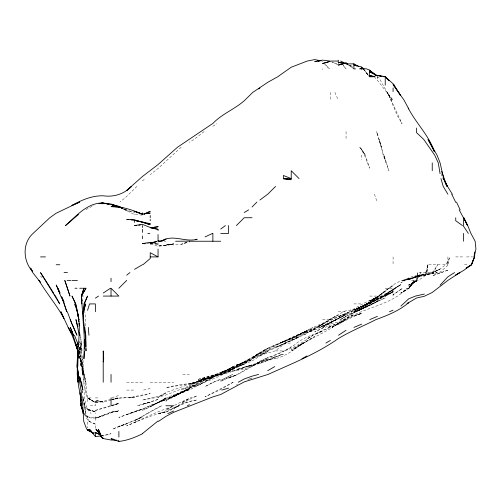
<?xml version="1.0" encoding="UTF-8"?>
<svg xmlns="http://www.w3.org/2000/svg" width="501" height="501" viewBox="0 0 501 501"><rect width="100%" height="100%" fill="white"/><g stroke="black" fill="none" stroke-linecap="round" stroke-linejoin="round"><path stroke-width="0.38" stroke-dasharray="2.5 1.88" d="M80.392 335.244L81.306 343.079L81.124 350.913L80.329 343.079L81.225 350.913L80.529 366.582L80.955 358.747L79.96 351.627M82.22 392.934L82.283 390.799M81.306 343.079L80.736 350.205L81.319 343.079L80.461 335.958M440.078 264.741L427.672 264.741L426.996 272.575L424.41 275.694M394.744 288.244L400.9 284.9L394.719 288.244L385.231 294.563L400.9 284.386L385.231 295.12L369.563 303.719L353.9 309.493L346.066 310.726L343.373 311.747L330.397 319.143L322.563 324.197L306.894 331.437L314.728 328.681C302.241 331.499 291.269 338.075 279.733 343.079L291.225 338.375C277.842 344.293 263.25 348.352 252.059 358.24L259.887 352.779L252.059 357.908L263.889 350.913L251.521 358.747L228.55 370.959L220.722 374.416L228.55 370.715C219.977 376.62 209.111 376.977 200.243 382.25L205.053 379.714C198.34 385.288 189.359 386.421 181.544 389.816L197.212 383.841L189.384 387.455L205.053 379.501L212.881 376.94L205.053 380.178L218.53 374.416L212.881 376.796L205.053 378.756L189.384 385.851L165.887 395.038L158.047 397.187L142.378 400.099L158.047 396.435L165.887 393.31L158.047 397.437L165.887 392.552L205.053 378.631L228.55 372.694L252.059 364.935L246.742 366.582L259.887 363.488L283.391 354.088L268.461 358.747L259.887 362.023L267.728 359.117C254.815 363.795 242.127 368.911 228.55 371.429C218.392 375.262 207.52 376.314 197.212 379.595L228.55 372.068L244.219 368.993L259.887 362.511L275.556 358.553L274.548 358.747C285.633 356.762 294.281 349.197 303.312 343.079L291.663 350.913C306.199 340.179 323.352 333.873 338.231 323.677L332.057 327.41L338.231 323.752L331.318 327.41L346.066 319.262C365.505 307.025 390.58 305.253 407.3 288.244L400.9 293.06L408.741 288.244L415.623 280.41L408.741 287.436L416.569 280.41L408.741 286.585L416.569 280.729L417.821 272.575L427.791 272.575L432.238 271.73L432.238 272.575M82.872 385.814C83.598 376.802 83.348 367.408 80.492 358.747L82.734 366.582L83.717 374.416L82.627 366.582L85.633 382.25L84.055 374.416C87.205 381.956 85.464 390.229 87.869 397.919L95.372 402.528L87.543 397.919L87.543 403.061M417.821 272.575L416.769 280.41L408.741 285.889M427.672 264.741L426.62 272.575L428.029 264.741L425.762 272.575L424.41 273.696L416.569 277.078L424.41 274.379L416.569 276.157L424.41 274.761C415.886 275.13 407.47 277.091 400.9 282.764L408.741 278.681L403.837 280.41L432.238 273.515L433.49 272.575L437.567 264.741L432.758 272.575L424.41 275.368L432.238 272.92L424.41 275.174L437.079 272.575L432.238 273.665L440.078 272.381L447.907 265.223L447.907 259.956M447.907 264.19L449.604 256.907C447.819 265.161 439.74 270.039 432.238 272.431L440.078 269.275C430.077 274.36 418.235 273.696 408.741 279.783L416.569 276.214L408.741 279.602L416.569 276.608L424.41 275.024L416.569 276.483L408.741 279.026L416.569 276.859L400.9 280.692L393.072 284.869L385.231 291.206L367.621 303.913L353.9 312.198C347.287 318.204 339.246 322.412 330.397 323.871C322.293 326.145 314.979 330.435 306.894 332.77L314.728 329.52L306.894 332.908C319.838 326.677 333.102 321.222 346.066 314.966C356.768 311.015 367.728 307.457 377.403 301.245L339.928 319.582L346.066 316.219L385.231 297.888L372.137 303.913M416.569 280.648L420.859 272.575L416.738 280.41L408.741 285.175L416.569 281.286L408.741 284.768L418.229 280.41L424.41 276.333L426.476 272.575L424.41 275.506M136.886 186.403L126.709 196.411L119.989 202.066M181.149 147.231L158.047 168.461L150.219 174.655M142.378 180.949L145.096 178.569M204.12 131.563L194.137 139.397L189.384 142.303M170.14 397.919L165.887 401.144C172.883 395.684 180.617 390.843 189.384 388.958L173.715 395.59L170.14 397.919C183.798 390.085 198.653 384.58 212.881 377.842L205.053 381.43L220.722 373.32L237.806 366.582L228.55 370.884L236.391 366.582L228.55 371.535L236.002 366.582L244.219 363.501L252.059 359.511L244.219 363.501L252.322 358.747C266.726 348.934 284.155 345.502 299.059 336.616L291.225 340.492L275.556 347.137L283.391 344.381L268.323 350.913L252.059 360.983L238.113 366.582L244.219 363.976C231.218 370.139 218.668 377.247 205.053 382.125L197.212 385.57L204.233 382.25L189.384 390.003L173.715 395.884L189.384 389.365L173.715 396.379L189.384 388.475L181.544 392.784M165.887 397.882L158.047 402.86L142.378 410.269C155.855 405.278 166.977 395.201 181.544 392.953L173.715 396.498L150.219 405.566L142.378 409.248L118.881 417.439L134.55 411.515L142.378 409.185L134.55 411.665L142.378 409.06L150.219 405.516L165.887 399.679L158.047 402.366L150.219 406.937L165.887 397.919L158.047 402.86M85.959 209.562L94.069 205.341M181.544 392.684L189.384 388.156L197.212 385.338L189.384 387.818L173.715 396.88L185.552 390.085M361.735 308.572L395.577 288.244C382.971 298.12 367.628 302.51 353.9 310.426C340.755 314.966 328.6 321.705 316.031 327.41C324.015 324.36 330.197 318.16 338.231 315.185L330.397 319.143L316.995 327.41L322.563 324.197C304.113 336.096 282.076 340.317 262.962 350.913L267.728 348.621C251.984 356.618 237.512 366.882 220.722 372.938L233.616 366.582L228.55 369.256L236.391 364.841L252.059 359.624L236.391 365.104L244.219 362.536L236.391 365.348L244.219 362.185L236.391 365.755M299.059 345.953L306.894 341.269M340.83 319.582L346.066 316.306M382.269 296.078L368.316 303.913L353.9 309.706L361.735 306.612L369.563 302.159L377.403 298.464L353.9 310.426L377.403 298.289L393.072 289.359M212.881 126.258L216.958 123.728M330.397 327.034C319.582 333.278 306.863 335.301 296.805 343.079C287.624 350.731 275.932 354.47 264.935 358.747C274.185 355.935 283.153 352.134 291.225 346.767M369.563 303.913L385.231 295.12L393.072 292.052L385.231 296.078L369.563 296.078M377.403 301.245L369.563 305.685M385.231 296.078L393.072 291.695L385.231 295.033L377.403 300.882L384.073 296.078L393.072 291.651L385.231 296.329L377.403 299.435M377.403 299.748L369.563 303.33L353.9 311.747L377.403 297.425L369.563 302.303L377.403 296.83L369.563 301.953L377.403 296.899L369.563 300.988L377.403 297.118L385.231 291.444L377.403 296.717L369.563 300.976L377.403 297.118C357.795 304.783 341.037 317.621 322.563 327.41C336.991 317.709 352.998 310.607 369.563 305.46L355.873 311.747L369.563 304.595L377.403 301.477M172.294 406.486C156.619 411.766 141.858 419.268 126.709 425.888C139.472 420.558 152.172 414.596 165.887 412.11C176.358 406.756 186.309 400.355 197.212 395.903L189.384 398.163L181.544 402.798L189.384 398.583L181.544 401.702L174.392 405.415M366.431 303.913L369.563 302.191L353.9 310.144L338.231 316.738L346.066 313.532C321.229 323.183 296.473 333.854 275.556 350.725L259.887 355.535L252.059 358.747L267.728 351.765L259.887 355.121C274.529 345.264 290.73 338 306.894 331.023L280.673 343.079L291.225 338.757C271.937 345.659 254.677 356.725 236.391 365.786L244.219 362.035L236.391 365.63L228.55 370.552L219.369 374.416L205.053 378.888L212.881 375.531L205.053 379.489L212.881 375.456L236.391 366.118L244.219 362.467L250.262 358.747L244.219 361.91M306.894 330.635L299.059 334.424L306.894 332.313L299.059 334.637L291.225 338.77L312.937 327.41M212.881 382.463L220.722 379.207L213.282 382.25L205.053 386.597L213.351 382.25M291.225 340.649L299.059 336.472L306.894 333.534L285.282 343.079L299.059 337.092M172.413 406.455L165.887 409.893L172.413 406.549M173.715 395.633L169.369 397.919L173.715 396.109L165.887 398.702L158.047 402.372L171.868 397.919L181.544 392.458L173.715 396.498L169.113 397.919L173.715 396.773M361.735 307.389L369.563 303.33M330.397 322.801L336.841 319.582L319.638 327.41L330.397 322.801L322.563 326.207M432.758 272.575L440.078 268.943M325.099 327.41L330.397 324.805M236.391 384.987L237.662 384.38M84.231 413.588L87.543 416.782L95.372 418.26L111.04 412.191L118.881 410.751C108.21 412.273 98.572 420.521 87.543 417.289L83.116 413.588L84.594 413.588M134.55 422.531L136.867 421.422M353.9 312.662L361.735 308.973M228.55 370.884L236.391 367.302M238.232 366.582L244.219 363.976M267.728 360.169L283.391 353.8M165.887 412.129C176.314 407.895 185.721 401.226 197.212 399.948C188.827 401.226 180.548 403.512 173.715 408.71L179.001 405.754L158.047 413.882L165.887 412.129L159.049 413.588M259.887 363.488L275.556 356.906M249.924 378.906L252.059 378.005L246.36 380.109M126.709 414.603L134.55 411.853L129.152 413.588M186.535 242.403L181.544 244.432L173.715 244.926L165.887 244.356L173.715 244.432L165.887 245.114L173.715 243.636L165.887 245.797L158.047 245.546L165.887 245.515M112.462 405.754L118.881 403.142L111.754 405.516M329.614 327.41L322.563 330.291L314.728 334.355L322.563 331.123L313.319 335.244L306.894 338.964L312.812 335.244C303.975 341.544 294.77 347.531 284.374 350.913M355.278 311.747L361.735 309.255M186.535 242.296L181.544 244.144L189.384 242.046M111.04 412.191L118.881 411.171L111.04 412.21L95.372 418.279L103.212 415.554M173.715 395.846L181.544 392.953M110.057 405.754L95.372 410.419L95.372 411.778L87.543 409.686L84.155 405.754L83.21 402.19M111.817 397.694L118.881 395.458M95.372 410.419L111.04 406.236M111.04 405.754L118.881 403.555L111.754 405.271M111.754 399.886L118.881 397.919L111.754 399.604C124.517 396.898 137.85 398.132 150.219 393.429L134.55 396.541L129.772 397.919L134.55 397.155L118.881 397.857L111.779 399.159M111.04 400.099L103.212 402.203L95.372 400.155L103.212 402.115L95.372 401.213L95.372 405.754L90.399 405.754M101.784 435.187L103.212 435.782L111.04 433.728L103.212 435.632L101.784 435.068M111.04 399.297L103.212 401.332L95.372 402.403L87.312 397.919C83.41 385.169 82.934 371.698 79.809 358.747L79.346 356.737M143.605 390.085L150.219 388.488M408.741 279.082L402.146 280.41L416.569 277.429M244.513 366.582L252.059 365.323M165.887 245.296L158.047 246.348L150.219 243.862M165.887 241.238L164.422 241.288M455.735 256.907L463.575 256.907M466.563 256.907L472.593 256.907M442.615 264.741L447.907 264.741M464.477 264.741L467.74 264.741M411.521 280.41L416.807 280.41M385.231 288.244L393.072 288.244L393.072 296.078M353.9 303.913L361.735 303.913M338.231 311.747L346.066 311.747M322.563 319.582L330.397 319.582M283.391 343.079L291.225 343.079M267.728 350.913L268.323 350.913M275.556 350.913L283.391 350.913M182.809 374.416L189.384 374.416M126.709 382.25L142.378 382.25M150.219 382.25L173.715 382.25M126.709 390.085L134.55 390.085M95.372 401.213L103.212 401.702L95.372 402.591L87.543 397.919L91.038 397.919M95.372 397.919L99.33 397.919M95.372 428.286L95.372 424.128L89.366 421.422L87.543 421.422L87.543 427.879M117.453 440.21L118.881 440.247L117.453 439.984M146.655 243.755L149.505 243.843M123.459 209.186L134.55 214.541L142.378 215.098L142.378 214.779M155.197 243.511L158.047 243.812L155.197 243.354M153.776 243.567L158.047 244.77L154.49 243.643M95.372 411.778L87.543 409.43L95.372 411.828L87.543 408.979L86.103 405.754L84.682 397.919L85.276 382.25L82.377 366.582L82.947 374.416L82.508 366.582L79.709 347.569M93.236 432.495L95.372 433.327M124.574 209.049L126.709 209.9L125.407 209.305M93.236 432.457L94.658 433.039M348.915 65.117L353.186 66.871M331.819 61.961L338.231 64.723L331.819 61.899M95.372 424.128L89.115 421.422L87.543 419.656L83.911 413.588M124.542 209.261L126.709 210.251L134.55 212.199L126.709 210.545L123.434 209.261M349.98 65.249L353.249 66.846M87.543 397.919L95.372 402.403M348.477 65.042L353.9 68.888L349.078 65.186M102.104 435.275L103.212 436.365M40.537 276.126L42.153 277.729M374.247 76.722C381.048 84.08 386.453 92.654 393.072 100.225L387.135 92.391L391.663 100.225L378.343 76.722M324.648 63.996L329.339 68.888L324.986 63.978M359.499 147.231C365.611 152.667 366.976 160.84 369.563 168.192L364.434 155.066L360.106 147.231L361.735 149.68M343.085 65.274L346.066 68.888L343.166 65.274M363.075 68.888L369.024 76.121M363.801 69.495L369.519 76.722M87.543 408.979L91.05 413.588M363.325 68.888L368.723 76.121M364.146 69.495L369.174 76.722M89.366 421.422C84.4 413.851 85.233 404.219 82.728 395.784M79.709 348.032L80.799 350.913C75.526 337.204 84.976 358.509 82.966 366.582L82.327 358.747L83.041 366.582L83.034 374.416L79.985 355.09M334.912 92.391L338.231 100.15M79.709 343.949L82.427 350.913M79.709 356.386L80.573 358.747L79.709 355.948M374.466 194.231L377.103 202.066M441.174 173.584L442.784 178.569M79.484 350.205L79.077 348.777L79.665 350.913M79.327 356.737L79.809 358.747M79.346 356.793L79.709 358.265M82.746 396.498L83.072 397.919L82.615 395.784M81.863 390.085L82.264 392.934M79.54 347.976L79.866 350.913M79.953 341.006L80.097 343.079L80.003 341.588M84.675 310.319L85.633 319.582L85.734 325.988M447.907 256.907L447.907 265.223M440.078 271.692L440.078 272.381M393.072 256.907L393.072 264.741M361.735 155.066L361.735 159.731M346.066 131.563L346.066 139.397M338.231 61.848L338.231 64.003M330.397 92.391L330.397 100.225M322.563 61.247L322.563 61.823M322.563 68.888L322.563 69.652M158.047 242.503L158.047 244.425M134.55 214.071L134.55 214.541M95.372 412.88L95.372 413.588M95.372 416.625L95.372 417.746M95.372 419.049L95.372 420.377M87.543 407.939L87.543 409.686M87.543 415.83L87.543 417.759M79.709 341.513L79.709 343.079M414.008 280.41L409.261 288.244L400.9 292.991L408.741 288.244L414.884 280.41L409.023 288.244L414.008 280.41M388.839 288.244L378.499 296.078L385.231 290.661L393.072 285.777L388.839 288.244M400.9 289.277L393.072 294.77L402.679 288.244L400.9 289.277M252.059 366.456L237.85 374.416L228.55 378.161C239.954 374.854 248.565 365.999 259.887 362.58L252.059 366.388L259.887 361.146L265.286 358.747L259.887 361.484L252.059 366.456M344.137 319.582L338.231 323.583L346.066 318.473L353.9 314.403L344.137 319.582M345.721 319.582L338.231 324.642L346.066 319.582L338.231 323.27C346.442 320.74 353.65 315.949 361.735 313.106L353.9 316.156L361.735 313.469L353.9 315.63L345.721 319.582M233.134 382.25L220.722 389.546L205.053 396.867L233.134 382.25M303.067 343.079L299.059 345.609L314.728 336.484L303.067 343.079M233.197 366.582C222.751 375.161 209.368 376.927 197.212 381.693L205.053 378.343L195.991 382.25L189.384 384.079L195.553 382.25L205.053 377.898L197.212 381.762C204.295 377.234 212.361 374.491 220.722 373.683L212.881 375.424C219.989 373.439 226.859 370.364 233.197 366.582M147.206 413.588L134.55 420.602L112.462 429.257L118.881 426.219L126.709 423.765L118.881 426.72L142.378 417.095L134.55 420.602C143.95 416.181 152.298 409.849 161.867 405.754L147.206 413.588M323.897 327.41L314.728 331.919L323.897 327.41M303.155 343.079L291.225 349.974L303.155 343.079M338.231 318.868L330.397 322.569L346.066 314.471L338.231 318.868M232.608 374.416L220.722 380.384L232.608 374.416M198.477 382.25L189.384 385.131L205.053 378.743L198.477 382.25M228.55 377.503L220.722 381.336L228.55 377.622L236.391 375.08L228.55 377.503M330.397 326.276L327.773 327.41L338.231 322.913L330.397 326.289M447.907 270.196L432.238 275.788L447.907 270.196M228.55 369.456L220.722 372.425L228.55 369.506M117.221 397.919L112.412 399.616L117.221 397.919M158.047 399.435L150.219 402.14L137.249 405.754L150.219 402.265L142.378 404.276L158.047 399.435M195.158 382.25L189.384 383.71L165.887 387.855C175.413 384.73 185.495 384.599 195.158 382.25M244.219 367.653L236.391 369.431L244.219 367.678M125.82 209.9L124.43 209.261L125.82 209.9M365.348 155.066L361.735 149.805L365.329 155.066M400.9 121.618L397.431 115.894L387.542 92.391L402.065 123.728L400.9 121.618M377.403 133.842L376.458 131.563L381.292 147.231L377.403 133.842M385.958 162.9L383.202 155.066L379.257 139.397L385.231 160.182L383.985 155.066L388.939 170.735L385.958 162.9M84.801 405.754L82.778 397.919L84.656 405.754L85.452 413.588L84.801 405.754M83.786 374.416L81.989 366.582L83.73 374.416M83.06 374.416L82.17 366.582L83.034 374.416M81.281 366.582L80.93 358.747L81.281 366.582"/><path stroke-width="0.75" d="M474.748 251.922L474.654 256.907L471.403 264.741L463.575 270.452L455.735 274.986L459.855 272.575L447.907 280.366L432.238 292.478L424.41 296.241L416.569 298.026L407.019 303.606L408.741 302.604C399.272 310.726 387.555 315.361 375.988 319.582C363.457 326.019 350.268 331.28 338.231 338.645C316.538 353.831 292.02 363.594 268.066 374.416L244.219 381.894L220.722 394.481L212.881 396.88L173.715 412.298L165.887 416.381L158.466 421.422M85.828 335.244L85.921 346.642M83.698 311.033L83.943 303.913L87.543 296.078L84.656 303.199M84.419 340.235L83.949 358.747L84.425 351.627M84.174 343.079L84.406 339.521M474.353 254.057L474.096 256.907L475.95 249.072L475.13 241.238L470.909 233.403L467.752 225.569L463.575 217.735L467.558 225.569L463.957 217.735M77.298 366.582L77.436 365.16M83.761 311.033L83.936 309.605M84.105 308.184L84.625 303.913L83.492 311.033M77.379 364.446L77.229 374.416L78.131 382.25L78.006 380.115M103.212 361.96L103.72 358.747L103.212 350.913L103.212 382.25M83.592 311.033L85.702 303.913L83.285 311.747L83.379 319.582L85.477 335.244L86.009 350.913L85.965 348.777M87.543 310.388L89.541 303.913L95.372 303.913L95.372 311.747M471.573 264.741L474.428 256.907L471.403 264.741L466.187 268.004M83.116 288.244L85.947 288.244L81.406 296.078L84.143 335.244L84.419 348.777M85.947 288.244L81.4 296.078L81.851 303.913M440.078 285.188L447.907 276.771L454.601 272.575M252.059 207.032L256.907 202.066M118.881 288.244L126.709 280.41M236.391 225.569L244.219 217.735L252.059 217.735M275.556 186.403L267.728 194.231L259.887 200.043M258.854 88.99L259.887 88.019M142.929 264.741L150.219 258.522L150.219 252.698L158.047 256.907L158.047 249.072M400.9 306.098L408.741 298.784L415.467 296.078L424.41 294.043M78.557 214.415L65.525 225.569C77.718 214.572 91.126 198.571 109.619 204.189M126.709 275.162L129.934 272.575M142.378 433.628L158.047 420.953M220.722 229.032L225.425 225.569M103.212 293.047L110.489 288.244M338.513 335.244L346.066 330.291M95.372 298.145L98.547 296.078M466.187 268.079L471.403 264.966M244.219 212.512L248.653 209.9M134.55 269.331L142.378 264.741M325.888 343.079L330.397 340.436M267.728 370.677L274.786 366.582M195.734 239.728L197.212 239.227C185.42 242.716 172.275 233.623 161.491 241.238L164.629 239.923M301.915 358.747L306.894 355.973M238.251 382.25L244.219 378.988L252.059 376.151L258.616 374.416M187.405 405.754L189.384 404.708M144.338 214.152L150.219 211.322L143.806 214.152M205.053 236.929L212.53 233.403M142.378 433.791C134.957 437.442 127.166 440.573 118.881 441.419L111.04 438.788L113.89 439.321M167.797 413.588L173.715 410.983M389.477 311.747L393.072 310.188M369.776 319.582L377.403 316.369M353.944 327.41L361.735 324.134M156.945 241.238L150.219 243.893L156.775 241.507M343.93 63.339L338.231 62.418L338.231 61.053L330.954 61.053L322.563 63.533L329.683 61.548M221.893 390.085L228.55 388.112M165.192 239.603L159.65 241.238L158.047 241.238L158.047 234.512M377.403 75.344L381.9 76.403L377.403 75.344L372.575 76.722L373.953 76.64M347.869 64.26L346.066 62.869L338.231 65.074L343.216 64.122M99.649 203.631L103.212 202.736L98.935 203.725M145.227 243.718L142.378 243.63L150.219 242.29L150.219 242.998L156.775 241.413M147.363 213.676L150.219 213.044L142.378 214.102L134.55 211.366L142.378 214.196C132.402 209.957 122.069 206.293 111.04 206.637L118.881 207.17L122.438 208.103M101.784 203.7L104.634 203.675M189.384 241.125L175.582 241.238M91.583 431.305L89.422 429.257L95.372 436.521L101.07 435.983M136.685 225.381L134.55 225.569L142.378 224.348L150.219 227.467L158.047 229.326L158.047 230.541M138.821 225.193L140.242 225.068M369.606 76.722L374.285 76.553M316.15 61.579L314.728 61.623L322.563 60.101L329.865 61.053M358.472 66.476L353.9 63.834L346.066 63.946L346.066 62.869M353.9 68.888L355.553 68.888M369.563 76.722L374.285 76.722M383.403 76.722L385.231 76.722L393.918 84.556L398.427 92.391L393.072 84.556L398.758 92.391L400.543 95.66M291.225 178.569L283.391 175.488L283.391 178.569L291.225 178.569L291.225 170.735L299.059 178.569M147.782 233.403L149.874 233.403M220.722 233.403L228.55 233.403L228.55 225.569M189.384 241.238L220.722 241.238M40.537 256.907L45.459 256.907M150.219 256.907L158.047 256.907M56.206 264.741L59.838 264.741M64.04 272.575L67.453 272.575M67.147 280.41L70.679 280.41M71.875 280.41L77.448 280.41M75.025 288.244L77.004 288.244M79.709 288.244L82.446 288.244M83.11 296.078L81.4 296.078L81.913 301.063L81.419 296.078L83.899 288.244L81.406 296.078L81.882 300.349M103.212 296.078L118.881 296.078L111.04 288.244L111.04 296.078M165.887 405.754L173.715 405.754M116.739 440.185L111.04 440.022L103.212 438.55L101.64 437.091L98.353 429.257L101.634 437.091L103.212 438.55M319.15 61.153L317.784 61.053L319.15 61.272M128.845 219.657L126.709 219.457L134.55 219.851L150.219 224.724L142.378 222.125L134.55 220.308L134.55 222.4M130.986 219.864L134.55 220.208M150.219 242.998L151.64 243.148M283.391 178.844L291.225 179.702L283.391 178.569M147.363 223.34L150.219 223.653L134.55 220.308M106.769 203.926L108.905 204.176L106.769 203.844M105.348 203.65L103.212 203.362L111.04 204.013L118.881 206.694M338.231 62.418L344.638 63.37M377.403 75.426L385.231 76.584M150.219 242.559L151.64 242.791L150.219 242.29M158.047 240.799L160.777 241.238M150.926 227.961L158.047 229.326M321.172 60.909L314.728 59.581L307.263 61.053L291.225 67.222L277.779 76.722L267.728 82.352L252.767 92.391L244.219 100.776C234.449 109.312 221.962 113.927 212.881 123.421L177.504 147.231L158.047 164.547L142.378 176.559L126.709 190.468L131.569 186.403C124.035 194.075 113.815 197.313 103.212 195.797C92.015 195.522 81.469 200.099 71.875 205.46L79.584 202.066L56.206 213.194L49.831 217.735L32.703 233.748C22.044 243.724 23.14 261.39 32.703 271.692L30.999 268.53M356.75 66.082L353.9 64.779L361.735 67.09L361.735 68.368L363.281 68.888L361.735 68.549L359.762 68.888L361.735 68.443L366.575 68.888L369.563 70.121L369.563 75.482L373.771 76.415M369.563 75.482L372.907 76.371M122.795 208.109L118.881 206.312L111.04 204.502L116.739 206.093L111.04 204.308L114.604 205.542M111.04 204.421L116.739 206.074M123.152 208.115L118.881 206.781L122.438 208.197M135.257 220.44L137.393 221.148M361.735 68.368L363.075 68.888M90.387 431.38L87.543 430.002M90.387 431.298L87.543 430.14L92.76 432.889M95.372 436.521L95.372 432.52L99.649 434.298M120.296 207.326L122.419 208.291M120.265 207.333L122.35 208.297L120.265 207.326M340.624 61.053L345.383 63.351M348.026 64.291L346.066 63.326L347.268 64.184M95.372 432.52L100.595 435.087M377.403 75.783L369.563 71.731L377.403 75.801L369.563 70.497L372.575 72.864M92.109 432.181L87.543 429.257L93.562 433.59M462.461 225.569L455.735 220.753L455.735 217.735M369.563 70.121L374.04 73.854M101.64 437.091L103.212 438.394L101.352 437.091L96.192 429.257L97.194 430.372M363.726 68.888L361.735 67.09M97.67 430.898L96.01 429.257L98.578 432.056M388.832 80.642L385.231 76.722L385.231 85.12M385.444 76.722L388.939 80.642M40.537 282.526L32.728 272.575L30.517 267.991M40.149 282L38.978 280.41C46.687 293.605 56.795 305.165 64.04 318.636M468.347 233.403L463.575 226.302L463.575 218.004L459.198 209.9M50.238 287.662L40.537 272.607L59.732 303.913L56.557 297.982M56.206 297.325L54.615 294.77M452.34 194.231L445.12 182.483M50.614 288.244L53.82 293.467M447.907 194.231L443.216 186.403L440.943 178.569M400.518 95.66L398.602 92.391L404.107 100.225L408.741 108.961L408.234 108.059C416.018 123.302 428.95 135.32 434.436 151.803L428.023 139.397L437.01 155.066L440.097 162.9L443.679 178.569L447.462 186.403L443.517 178.569L444.45 180.704M451.77 194.231L455.735 202.366M59.882 292.816L56.206 285.006L59.963 293.229L57.696 288.244L60.684 296.078L64.04 302.159L62.594 298.778M456.48 202.066L460.194 209.9M72.182 324.122L76.954 335.244L71.875 323.865L67.341 311.747M63.727 317.947L60.878 311.747L68.155 327.41L71.875 333.666L68.23 327.41L72.094 335.244L77.824 350.205M78.432 345.183L74.461 335.244M71.875 330.917L70.297 327.41L73.234 335.244L71.875 331.192L78.319 352.278M72.144 331.537L72.952 333.39M445.07 182.126L446.936 186.403L441.688 171.442M70.24 319.582L71.875 323.464M83.416 411.453L81.237 405.754L81.03 402.904L81.03 405.754L83.385 412.16M86.692 429.257L83.748 421.422L82.778 405.754L80.999 390.085L77.029 366.582L78.175 350.913C76.816 360.883 76.471 371.109 79.709 380.773C72.394 355.635 85.934 328.524 74.405 303.913M63.784 302.591L61.698 296.799L66.802 311.747L64.04 303.312M78.482 352.967L75.156 343.079L78.419 352.278M77.862 326.702L75.945 319.582L79.358 335.244M79.709 380.472L78.106 374.416L79.709 380.472L78.262 374.416L77.58 368.717M78.381 353.099L76.296 344.506L78.432 353.117L75.526 343.079L77.956 350.913L76.709 345.928M83.116 413.588L81.262 405.754L81.074 402.904M76.309 344.506L77.812 350.913L76.797 345.928M77.367 311.033L75.745 303.913L72.012 296.078L75.588 303.913L78.857 319.582L77.642 312.455M440.078 173.684L438.275 162.9L434.661 155.066L423.727 139.397L416.569 132.671L416.569 127.999M82.959 313.883L82.621 311.747L82.934 313.883M80.611 395.784L80.949 397.919M83.247 316.018L83.454 317.44M80.104 392.934L80.918 400.055M78.613 319.582L78.889 321.717M79.077 323.139L79.44 325.988M80.198 392.934L80.93 401.483L80.542 395.784M84.851 327.41L85.702 343.079M88.345 327.41L88.946 335.244M77.924 378.687L77.755 375.844C77.567 385.958 81.375 395.627 81.03 405.754L80.949 402.904M79.709 335.244L79.665 333.109L79.709 335.244L79.709 334.317M471.403 264.171L471.403 264.741M463.575 233.403L463.575 241.238M432.238 162.9L432.238 170.735M393.072 87.944L393.072 91.683M377.403 76.722L377.403 78.281M361.735 68.888L361.735 69.62M353.9 63.834L353.9 68.293M338.231 60.258L338.231 60.627M212.881 233.403L212.881 241.238M165.887 238.758L165.887 239.403M150.219 215.518L150.219 217.735M150.219 219.375L150.219 220.728M142.378 212.768L142.378 214.447M142.378 225.569L142.378 227.56M142.378 229.308L142.378 232.408M142.378 235.977L142.378 238.72M118.881 431.43L118.881 437.091M118.881 440.955L118.881 441.419M111.04 278.218L111.04 281.65M111.04 374.416L111.04 382.25M111.04 397.919L111.04 405.754M77.812 358.747L77.711 366.582L77.818 358.747L79.709 350.913L77.812 358.747M158.047 226.74L150.926 227.742L158.047 226.74M83.492 412.16L81.237 405.754L83.498 412.16M67.46 288.244L64.792 280.41L69.958 296.078L67.46 288.244M78.475 346.642L77.467 343.079L78.469 346.642M81.162 382.25L79.709 376.884L82.872 390.085L81.162 382.25M78.857 319.582L77.292 311.747L78.826 319.582"/></g></svg>
